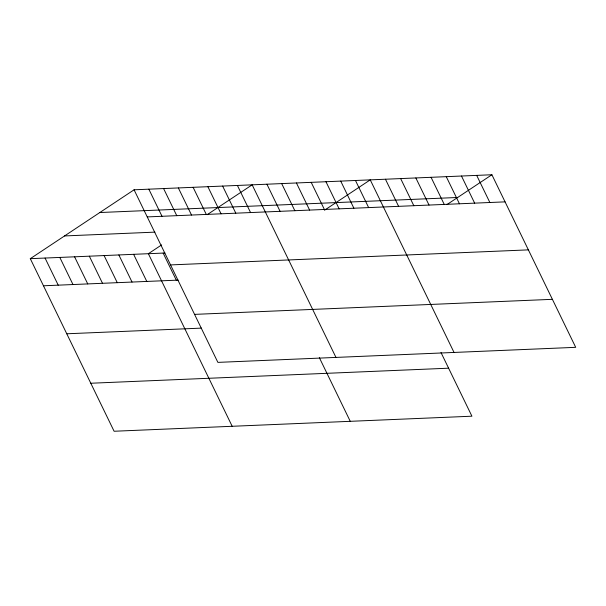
<?xml version="1.0" encoding="UTF-8"?>
<svg xmlns="http://www.w3.org/2000/svg" width="606" height="606" viewBox="0 0 606 606"><rect width="100%" height="100%" fill="white"/><g stroke="black" fill="none" stroke-linecap="round" stroke-linejoin="round"><path stroke-width="0.91" d="M441.001 352.533L471.922 416.201L114.102 431.252L30.3 258.671L134.077 189.799L491.898 174.748L575.7 347.329L217.88 362.38L134.077 189.799M161.613 244.922L148.379 253.702L232.181 426.283M207.176 214.683L252.157 184.83L335.959 357.411M324.49 210.229L370.243 179.868L454.038 352.45M446.91 204.608L491.898 174.748M99.831 212.524L457.651 197.48M147.243 216.91L505.063 201.866M64.547 235.939L154.954 232.136M30.3 258.671L164.983 253.005M170.559 264.913L528.371 249.869M43.465 285.782L178.149 280.116M194.571 314.378L552.392 299.326M66.774 333.785L201.457 328.119M90.794 383.242L448.607 368.198M476.695 175.392L489.86 202.502M461.484 176.028L474.649 203.139M446.274 176.672L459.439 203.783M431.071 177.308L444.236 204.419M415.86 177.952L429.025 205.063M400.657 178.588L413.822 205.699M385.446 179.224L398.612 206.343M355.48 180.49L368.645 207.6M340.724 181.111L353.889 208.222M325.96 181.732L339.125 208.843M311.204 182.353L324.369 209.464M296.44 182.967L309.605 210.085M281.684 183.588L294.842 210.706M266.92 184.209L280.086 211.327M237.4 185.451L250.566 212.562M319.347 357.654L350.26 421.322M222.637 186.072L235.802 213.183M207.881 186.693L221.046 213.804M193.117 187.315L206.282 214.426M178.361 187.936L191.526 215.047M163.597 188.557L176.763 215.668M148.841 189.178L162.007 216.289M163.143 253.081L176.308 280.192M133.623 254.323L146.788 281.434M118.859 254.944L132.025 282.055M104.103 255.565L117.269 282.676M89.34 256.186L102.505 283.297M74.583 256.808L87.749 283.919M59.82 257.429L72.985 284.54M45.064 258.05L58.221 285.161"/></g></svg>
